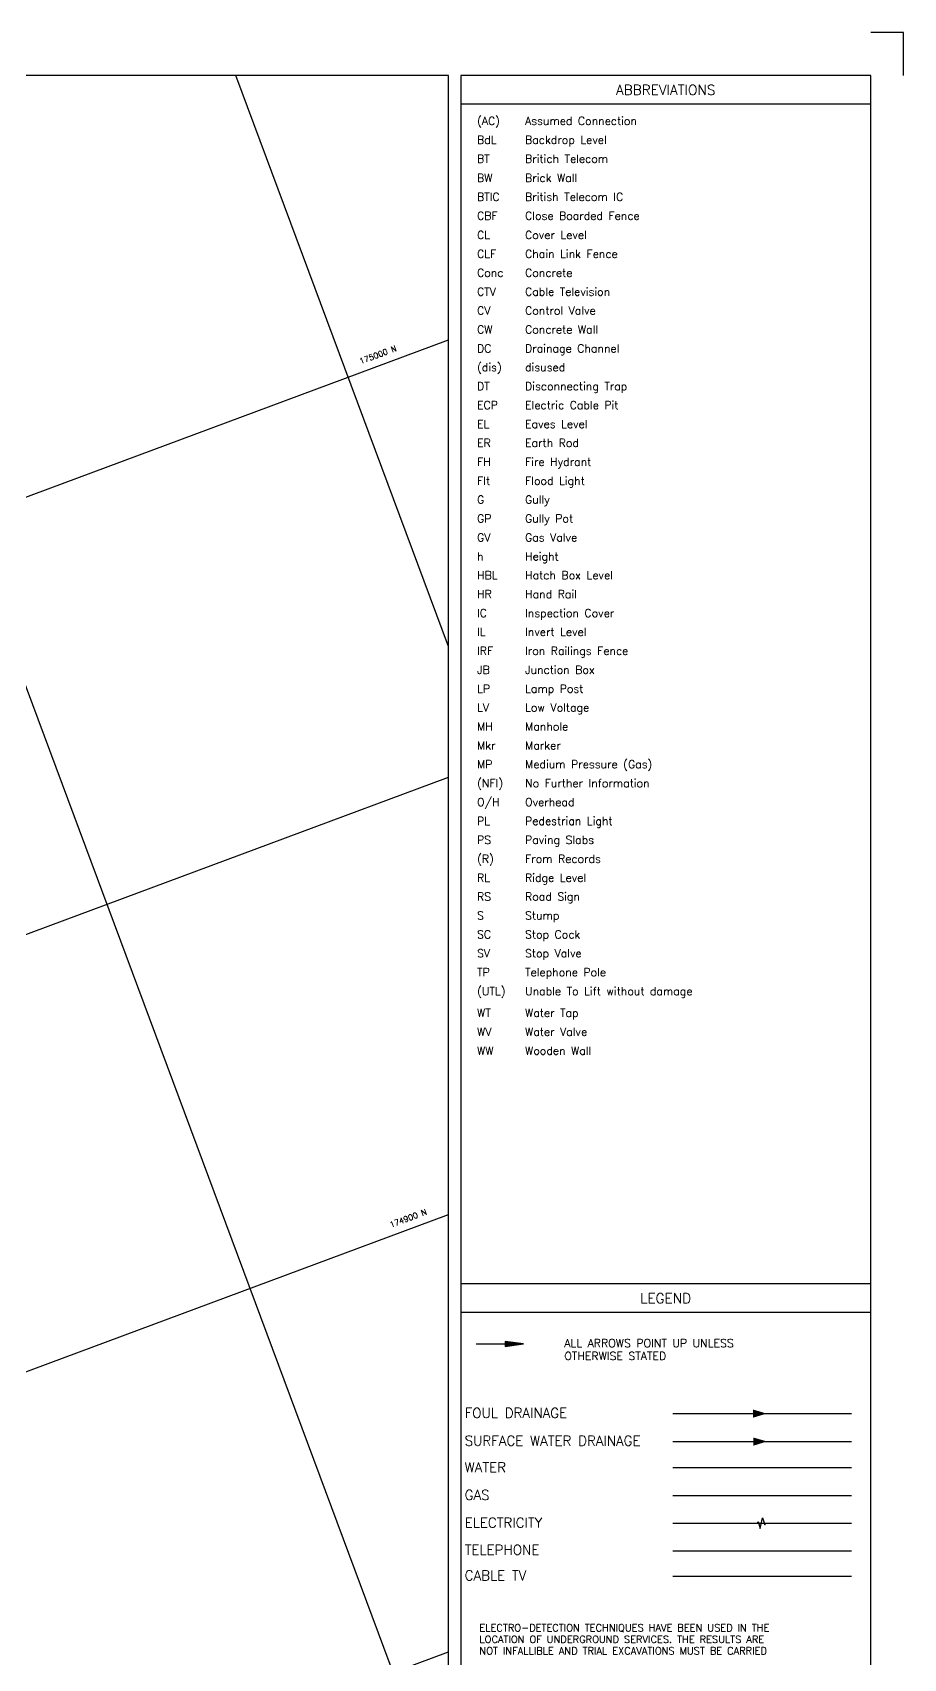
# Model space of a CAD drawing. Extents: x -4000 to 590500, y -6503 to 470250.
# Drawn here: x 484283 to 590500, y 271888 to 470250 of the extents above; entities that cross this region are included whole.
import ezdxf
from ezdxf.enums import TextEntityAlignment as Align

# ---------------------------------------------------------------- set-up
doc = ezdxf.new("R2010")
doc.units = 0
doc.header["$LTSCALE"] = 0.0508
for name, color, linetype in [('BORDER', 7, 'CONTINUOUS'), ('BT', 34, 'CONTINUOUS'), ('CATV', 4, 'CONTINUOUS'), ('ELEC', 30, 'CONTINUOUS'), ('FOUL', 1, 'CONTINUOUS'), ('GAS', 3, 'CONTINUOUS'), ('GRID', 253, 'CONTINUOUS'), ('STORM', 5, 'CONTINUOUS'), ('WATER', 6, 'CONTINUOUS')]:
    doc.layers.add(name, color=color, linetype=linetype)
doc.styles.add('ROMANS', font='Romans.shx')

msp = doc.modelspace()

# ---------------------------------------------------------------- linework, layer by layer
at = {"layer": 'BORDER', "flags": 128}
for points in [[(590500, 465000), (590500, 470250), (586500, 470250)], [(586500, 461500), (536500, 461500)], [(586500, 317580), (536500, 317580)], [(586500, 314080), (536500, 314080)], [(538370, 310256), (544142, 310256)], [(542401, 310017), (541943, 310476)], [(542276, 310000), (541943, 310334)], [(542152, 309983), (541943, 310193)], [(542028, 309966), (541943, 310052)], [(542526, 310034), (542014, 310546)], [(542650, 310051), (542177, 310524)], [(542774, 310068), (542341, 310502)], [(542898, 310085), (542505, 310479)], [(543023, 310102), (542669, 310457)], [(543148, 310119), (542833, 310435)], [(543272, 310136), (542996, 310412)], [(543396, 310153), (543160, 310390)], [(543521, 310171), (543324, 310367)], [(543645, 310188), (543488, 310345)], [(543770, 310205), (543652, 310323)], [(543894, 310222), (543815, 310300)]]:
    msp.add_lwpolyline(points, dxfattribs=at)
for points in [[(535000, 0), (535000, 465000), (0, 465000), (0, 0)], [(536500, 465000), (536500, 0), (586500, 0), (586500, 465000)], [(544142, 310256), (541943, 310556), (541943, 309955)]]:
    msp.add_lwpolyline(points, close=True, dxfattribs=at)
at = {"layer": 'BT'}
msp.add_line((562354, 285029), (584163, 285029), dxfattribs=at)
at = {"layer": 'CATV'}
msp.add_line((562354, 281933), (584163, 281933), dxfattribs=at)
at = {"layer": 'ELEC'}
for p, q in [((572678, 288402), (572780, 288601)), ((572780, 288601), (573035, 287731)), ((573035, 287731), (573320, 289061)), ((573320, 289061), (573575, 288190)), ((573575, 288190), (573677, 288389))]:
    msp.add_line(p, q, dxfattribs=at)
at = {"layer": 'ELEC', "flags": 128}
msp.add_lwpolyline([(562354, 288394), (584163, 288394)], dxfattribs=at)
at = {"layer": 'FOUL'}
msp.add_line((562354, 301763), (584163, 301763), dxfattribs=at)
at = {"layer": 'FOUL', "flags": 128}
msp.add_lwpolyline([(573816, 301763, 0, 1000, 0), (572149, 301763, 1000, 1000, 0)], format="xyseb", dxfattribs=at)
at = {"layer": 'GAS', "linetype": 'Continuous', "flags": 128}
msp.add_lwpolyline([(562354, 291758), (584163, 291758)], dxfattribs=at)
at = {"layer": 'GRID', "linetype": 'Continuous', "flags": 128}
for points in [[(535000, 252043), (455705, 465000)], [(535000, 395331), (509058, 465000)], [(0, 233568), (535000, 432777)], [(0, 180214), (535000, 379423)], [(0, 126860), (535000, 326070)], [(0, 73506), (535000, 272716)]]:
    msp.add_lwpolyline(points, dxfattribs=at)
at = {"layer": 'STORM'}
msp.add_line((562354, 298364), (584163, 298364), dxfattribs=at)
at = {"layer": 'STORM', "flags": 128}
msp.add_lwpolyline([(573859, 298364, 0, 1000, 0), (572193, 298345, 1000, 1000, 0)], format="xyseb", dxfattribs=at)
at = {"layer": 'WATER'}
msp.add_line((562354, 295169), (584163, 295169), dxfattribs=at)

# ---------------------------------------------------------------- texts
at = {"layer": 'BORDER', "style": 'ROMANS'}
for s, height, p in [('ABBREVIATIONS', 1220.62, (561500, 463250)), ('LEGEND', 1220.6, (561500, 315830))]:
    msp.add_text(s, height=height, dxfattribs=at).set_placement(p, align=Align.MIDDLE_CENTER)
for s, height, p in [('(AC)', 976.2, (538495, 458978)), ('Assumed Connection', 976.25, (544353, 458978)), ('BdL', 976.2, (538495, 456672)), ('Backdrop Level', 976.25, (544353, 456672)), ('BT', 976.2, (538495, 454365)), ('Britich Telecom', 976.25, (544353, 454365)), ('BW', 976.2, (538495, 452021)), ('Brick Wall', 976.2, (544353, 452021)), ('BTIC', 976.2, (538495, 449715)), ('British Telecom IC', 976.25, (544353, 449715)), ('CBF', 976.2, (538495, 447409)), ('Close Boarded Fence', 976.25, (544353, 447409)), ('CL', 976.2, (538495, 445065)), ('Cover Level', 976.25, (544353, 445065)), ('CLF', 976.2, (538495, 442759)), ('Chain Link Fence', 976.25, (544353, 442759)), ('Conc', 976.2, (538495, 440452)), ('Concrete', 976.2, (544353, 440452)), ('CTV', 976.2, (538495, 438146)), ('Cable Television', 976.25, (544353, 438146)), ('CV', 976.2, (538495, 435840)), ('Control Valve', 976.25, (544353, 435840)), ('CW', 976.2, (538495, 433533)), ('Concrete Wall', 976.25, (544353, 433533)), ('DC', 976.2, (538495, 431227)), ('Drainage Channel', 976.25, (544353, 431227)), ('(dis)', 976.2, (538495, 428921)), ('disused', 976.2, (544353, 428921)), ('DT', 976.2, (538495, 426615)), ('Disconnecting Trap', 976.25, (544353, 426615)), ('ECP', 976.2, (538495, 424308)), ('Electric Cable Pit', 976.25, (544353, 424308)), ('EL', 976.2, (538495, 422002)), ('Eaves Level', 976.25, (544353, 422002)), ('ER', 976.2, (538495, 419696)), ('Earth Rod', 976.2, (544353, 419696)), ('FH', 976.2, (538495, 417389)), ('Fire Hydrant', 976.25, (544353, 417389)), ('Flt', 976.2, (538495, 415083)), ('Flood Light', 976.25, (544353, 415083)), ('G', 976, (538495, 412777)), ('Gully', 976.2, (544353, 412777)), ('GP', 976.2, (538495, 410471)), ('Gully Pot', 976.2, (544353, 410471)), ('GV', 976.2, (538495, 408164)), ('Gas Valve', 976.2, (544353, 408164)), ('h', 976, (538495, 405858)), ('Height', 976.2, (544353, 405858)), ('HBL', 976.2, (538495, 403552)), ('Hatch Box Level', 976.25, (544353, 403552)), ('HR', 976.2, (538495, 401245)), ('Hand Rail', 976.2, (544353, 401245)), ('IC', 976.2, (538495, 398939)), ('Inspection Cover', 976.25, (544353, 398939)), ('IL', 976.2, (538495, 396633)), ('Invert Level', 976.25, (544353, 396633)), ('IRF', 976.2, (538495, 394327)), ('Iron Railings Fence', 976.25, (544353, 394327)), ('JB', 976.2, (538495, 392020)), ('Junction Box', 976.25, (544353, 392020)), ('LP', 976.2, (538495, 389714)), ('Lamp Post', 976.2, (544353, 389714)), ('LV', 976.2, (538495, 387408)), ('Low Voltage', 976.25, (544353, 387408)), ('MH', 976.2, (538495, 385101)), ('Manhole', 976.2, (544353, 385101)), ('Mkr', 976.2, (538495, 382795)), ('Marker', 976.2, (544353, 382795)), ('MP', 976.2, (538495, 380489)), ('Medium Pressure (Gas)', 976.25, (544353, 380489)), ('(NFI)', 976.2, (538495, 378183)), ('No Further Information', 976.25, (544353, 378183)), ('O/H', 976.2, (538495, 375876)), ('Overhead', 976.2, (544353, 375876)), ('PL', 976.2, (538495, 373570)), ('Pedestrian Light', 976.25, (544353, 373570)), ('PS', 976.2, (538495, 371264)), ('Paving Slabs', 976.25, (544353, 371264)), ('(R)', 976.2, (538495, 368957)), ('From Records', 976.25, (544353, 368957)), ('RL', 976.2, (538495, 366651)), ('Ridge Level', 976.25, (544353, 366651)), ('RS', 976.2, (538495, 364345)), ('Road Sign', 976.2, (544353, 364345)), ('S', 976, (538495, 362039)), ('Stump', 976.2, (544353, 362039)), ('SC', 976.2, (538495, 359732)), ('Stop Cock', 976.2, (544353, 359732)), ('SV', 976.2, (538495, 357426)), ('Stop Valve', 976.2, (544353, 357426)), ('TP', 976.2, (538495, 355120)), ('Telephone Pole', 976.25, (544353, 355120)), ('(UTL)', 976.2, (538495, 352813)), ('Unable To Lift without damage', 976.25, (544353, 352813)), ('WT', 976.2, (538495, 350159)), ('Water Tap', 976.2, (544353, 350159)), ('WV', 976.2, (538495, 347853)), ('Water Valve', 976.25, (544353, 347853)), ('WW', 976.2, (538495, 345546)), ('Wooden Wall', 976.25, (544353, 345546)), ('ALL ARROWS POINT UP UNLESS', 976.25, (549136, 309865)), ('OTHERWISE STATED', 976.25, (549136, 308302)), ('ELECTRO-DETECTION TECHNIQUES HAVE BEEN USED IN THE', 878.75, (538785, 275194)), ('LOCATION OF UNDERGROUND SERVICES. THE RESULTS ARE', 878.75, (538785, 273788)), ('NOT INFALLIBLE AND TRIAL EXCAVATIONS MUST BE CARRIED', 878.75, (538785, 272382))]:
    msp.add_text(s, height=height, dxfattribs=at).set_placement(p)
at = {"layer": 'BT', "style": 'ROMANS'}
msp.add_text('TELEPHONE', height=1200, dxfattribs=at).set_placement((536988, 284542))
at = {"layer": 'CATV', "style": 'ROMANS'}
msp.add_text('CABLE TV', height=1200, dxfattribs=at).set_placement((536988, 281420))
at = {"layer": 'ELEC', "style": 'ROMANS'}
msp.add_text('ELECTRICITY', height=1200, dxfattribs=at).set_placement((536988, 287861))
at = {"layer": 'FOUL', "style": 'ROMANS'}
msp.add_text('FOUL DRAINAGE', height=1200, dxfattribs=at).set_placement((536988, 301249))
at = {"layer": 'GAS', "linetype": 'Continuous', "style": 'ROMANS'}
msp.add_text('GAS', height=1200, dxfattribs=at).set_placement((536988, 291245))
at = {"layer": 'GRID', "linetype": 'Continuous', "style": 'ROMANS'}
for s, p in [('175000 N', (524314, 429783)), ('174900 N', (527987, 324444))]:
    msp.add_text(s, height=700, rotation=20.42304, dxfattribs=at).set_placement(p)
at = {"layer": 'STORM', "style": 'ROMANS'}
msp.add_text('SURFACE WATER DRAINAGE', height=1200, dxfattribs=at).set_placement((536988, 297850))
at = {"layer": 'WATER', "style": 'ROMANS'}
msp.add_text('WATER', height=1200, dxfattribs=at).set_placement((536988, 294617))

doc.saveas('drawing.dxf')
